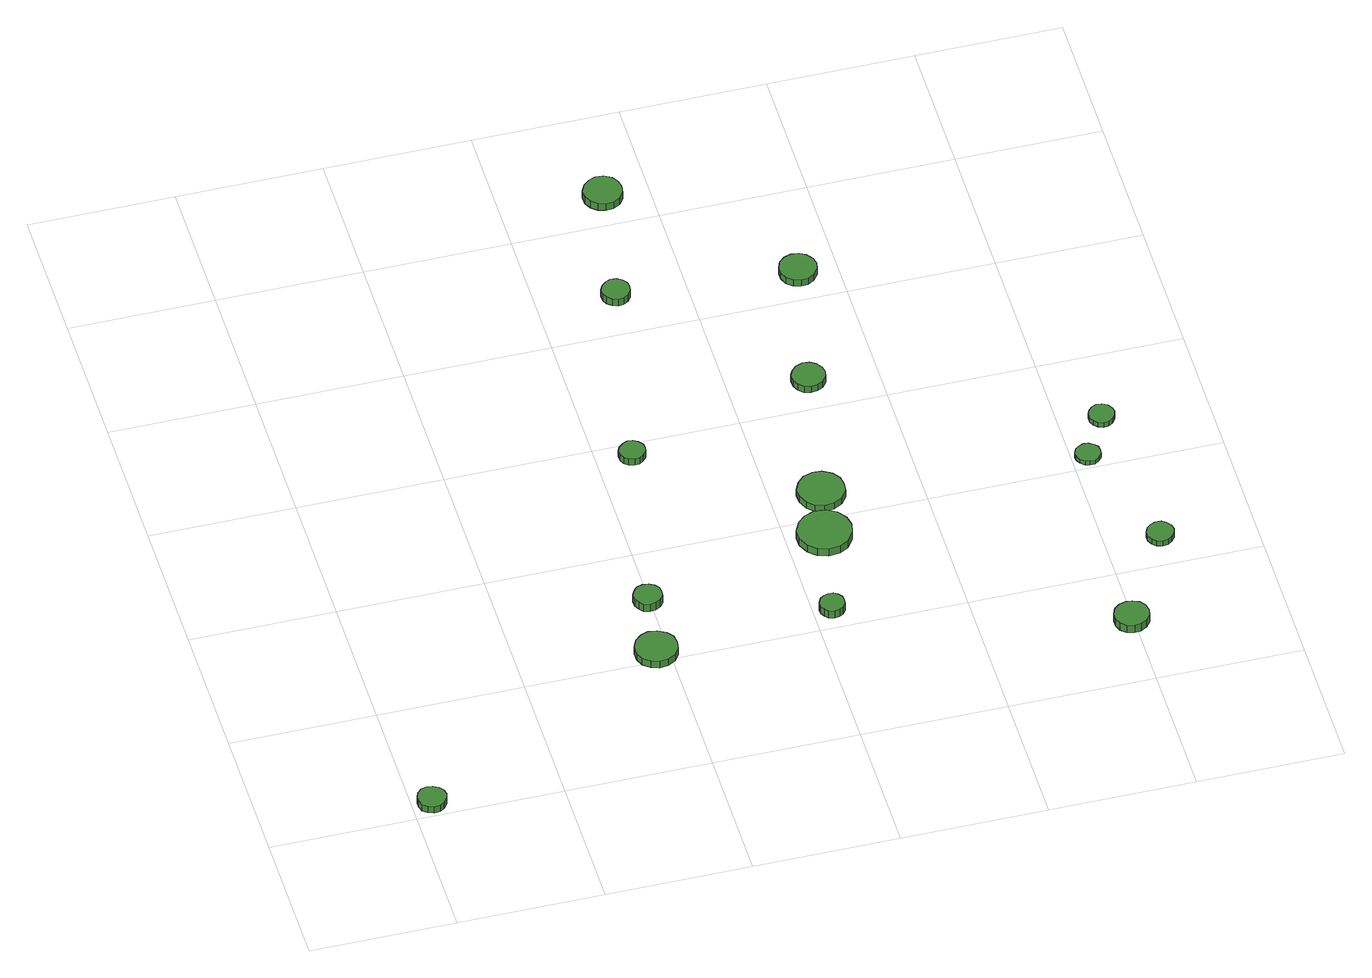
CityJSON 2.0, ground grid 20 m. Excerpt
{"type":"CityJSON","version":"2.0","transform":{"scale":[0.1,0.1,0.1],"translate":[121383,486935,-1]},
"CityObjects":{
"tree1":{"type":"SolitaryVegetationObject","attributes":{"function":"something"},"geometry":[{"type":"MultiSurface","lod":"1","boundaries":[[[0,1,2,3,4,5,6,7,8,9,10,11,12,13,14]],[[15,16,17,18,19,20,21,22,23,24,25,26,27,28,29]],[[0,29,28,1]],[[1,28,27,2]],[[2,27,26,3]],[[3,26,25,4]],[[4,25,24,5]],[[5,24,23,6]],[[6,23,22,7]],[[7,22,21,8]],[[8,21,20,9]],[[9,20,19,10]],[[10,19,18,11]],[[11,18,17,12]],[[12,17,16,13]],[[13,16,15,14]],[[14,15,29,0]]]}]},
"tree2":{"type":"SolitaryVegetationObject","attributes":{"function":"something"},"geometry":[{"type":"MultiSurface","lod":"1","boundaries":[[[30,31,32,33,34,35,36,37,38,39,40,41,42,43,44]],[[45,46,47,48,49,50,51,52,53,54,55,56,57,58,59]],[[30,59,58,31]],[[31,58,57,32]],[[32,57,56,33]],[[33,56,55,34]],[[34,55,54,35]],[[35,54,53,36]],[[36,53,52,37]],[[37,52,51,38]],[[38,51,50,39]],[[39,50,49,40]],[[40,49,48,41]],[[41,48,47,42]],[[42,47,46,43]],[[43,46,45,44]],[[44,45,59,30]]]}]},
"tree3":{"type":"SolitaryVegetationObject","attributes":{"function":"something"},"geometry":[{"type":"MultiSurface","lod":"1","boundaries":[[[60,61,62,63,64,65,66,67,68,69,70,71,72,73,74]],[[75,76,77,78,79,80,81,82,83,84,85,86,87,88,89]],[[60,89,88,61]],[[61,88,87,62]],[[62,87,86,63]],[[63,86,85,64]],[[64,85,84,65]],[[65,84,83,66]],[[66,83,82,67]],[[67,82,81,68]],[[68,81,80,69]],[[69,80,79,70]],[[70,79,78,71]],[[71,78,77,72]],[[72,77,76,73]],[[73,76,75,74]],[[74,75,89,60]]]}]},
"tree4":{"type":"SolitaryVegetationObject","attributes":{"function":"something"},"geometry":[{"type":"MultiSurface","lod":"1","boundaries":[[[90,91,92,93,94,95,96,97,98,99,100,101,102,103,104]],[[105,106,107,108,109,110,111,112,113,114,115,116,117,118,119]],[[90,119,118,91]],[[91,118,117,92]],[[92,117,116,93]],[[93,116,115,94]],[[94,115,114,95]],[[95,114,113,96]],[[96,113,112,97]],[[97,112,111,98]],[[98,111,110,99]],[[99,110,109,100]],[[100,109,108,101]],[[101,108,107,102]],[[102,107,106,103]],[[103,106,105,104]],[[104,105,119,90]]]}]},
"tree5":{"type":"SolitaryVegetationObject","attributes":{"function":"something"},"geometry":[{"type":"MultiSurface","lod":"1","boundaries":[[[120,121,122,123,124,125,126,127,128,129,130,131,132,133,134]],[[135,136,137,138,139,140,141,142,143,144,145,146,147,148,149]],[[120,149,148,121]],[[121,148,147,122]],[[122,147,146,123]],[[123,146,145,124]],[[124,145,144,125]],[[125,144,143,126]],[[126,143,142,127]],[[127,142,141,128]],[[128,141,140,129]],[[129,140,139,130]],[[130,139,138,131]],[[131,138,137,132]],[[132,137,136,133]],[[133,136,135,134]],[[134,135,149,120]]]}]},
"tree6":{"type":"SolitaryVegetationObject","attributes":{"function":"something"},"geometry":[{"type":"MultiSurface","lod":"1","boundaries":[[[150,151,152,153,154,155,156,157,158,159,160,161,162,163,164]],[[165,166,167,168,169,170,171,172,173,174,175,176,177,178,179]],[[150,179,178,151]],[[151,178,177,152]],[[152,177,176,153]],[[153,176,175,154]],[[154,175,174,155]],[[155,174,173,156]],[[156,173,172,157]],[[157,172,171,158]],[[158,171,170,159]],[[159,170,169,160]],[[160,169,168,161]],[[161,168,167,162]],[[162,167,166,163]],[[163,166,165,164]],[[164,165,179,150]]]}]},
"tree7":{"type":"SolitaryVegetationObject","attributes":{"function":"something"},"geometry":[{"type":"MultiSurface","lod":"1","boundaries":[[[180,181,182,183,184,185,186,187,188,189,190,191,192,193,194]],[[195,196,197,198,199,200,201,202,203,204,205,206,207,208,209]],[[180,209,208,181]],[[181,208,207,182]],[[182,207,206,183]],[[183,206,205,184]],[[184,205,204,185]],[[185,204,203,186]],[[186,203,202,187]],[[187,202,201,188]],[[188,201,200,189]],[[189,200,199,190]],[[190,199,198,191]],[[191,198,197,192]],[[192,197,196,193]],[[193,196,195,194]],[[194,195,209,180]]]}]},
"tree8":{"type":"SolitaryVegetationObject","attributes":{"function":"something"},"geometry":[{"type":"MultiSurface","lod":"1","boundaries":[[[210,211,212,213,214,215,216,217,218,219,220,221,222,223,224]],[[225,226,227,228,229,230,231,232,233,234,235,236,237,238,239]],[[210,239,238,211]],[[211,238,237,212]],[[212,237,236,213]],[[213,236,235,214]],[[214,235,234,215]],[[215,234,233,216]],[[216,233,232,217]],[[217,232,231,218]],[[218,231,230,219]],[[219,230,229,220]],[[220,229,228,221]],[[221,228,227,222]],[[222,227,226,223]],[[223,226,225,224]],[[224,225,239,210]]]}]},
"tree9":{"type":"SolitaryVegetationObject","attributes":{"function":"something"},"geometry":[{"type":"MultiSurface","lod":"1","boundaries":[[[240,241,242,243,244,245,246,247,248,249,250,251,252,253,254]],[[255,256,257,258,259,260,261,262,263,264,265,266,267,268,269]],[[240,269,268,241]],[[241,268,267,242]],[[242,267,266,243]],[[243,266,265,244]],[[244,265,264,245]],[[245,264,263,246]],[[246,263,262,247]],[[247,262,261,248]],[[248,261,260,249]],[[249,260,259,250]],[[250,259,258,251]],[[251,258,257,252]],[[252,257,256,253]],[[253,256,255,254]],[[254,255,269,240]]]}]},
"tree10":{"type":"SolitaryVegetationObject","attributes":{"function":"something"},"geometry":[{"type":"MultiSurface","lod":"1","boundaries":[[[270,271,272,273,274,275,276,277,278,279,280,281,282,283,284]],[[285,286,287,288,289,290,291,292,293,294,295,296,297,298,299]],[[270,299,298,271]],[[271,298,297,272]],[[272,297,296,273]],[[273,296,295,274]],[[274,295,294,275]],[[275,294,293,276]],[[276,293,292,277]],[[277,292,291,278]],[[278,291,290,279]],[[279,290,289,280]],[[280,289,288,281]],[[281,288,287,282]],[[282,287,286,283]],[[283,286,285,284]],[[284,285,299,270]]]}]},
"tree11":{"type":"SolitaryVegetationObject","attributes":{"function":"something"},"geometry":[{"type":"MultiSurface","lod":"1","boundaries":[[[300,301,302,303,304,305,306,307,308,309,310,311,312,313,314]],[[315,316,317,318,319,320,321,322,323,324,325,326,327,328,329]],[[300,329,328,301]],[[301,328,327,302]],[[302,327,326,303]],[[303,326,325,304]],[[304,325,324,305]],[[305,324,323,306]],[[306,323,322,307]],[[307,322,321,308]],[[308,321,320,309]],[[309,320,319,310]],[[310,319,318,311]],[[311,318,317,312]],[[312,317,316,313]],[[313,316,315,314]],[[314,315,329,300]]]}]},
"tree12":{"type":"SolitaryVegetationObject","attributes":{"function":"something"},"geometry":[{"type":"MultiSurface","lod":"1","boundaries":[[[330,331,332,333,334,335,336,337,338,339,340,341,342,343,344]],[[345,346,347,348,349,350,351,352,353,354,355,356,357,358,359]],[[330,359,358,331]],[[331,358,357,332]],[[332,357,356,333]],[[333,356,355,334]],[[334,355,354,335]],[[335,354,353,336]],[[336,353,352,337]],[[337,352,351,338]],[[338,351,350,339]],[[339,350,349,340]],[[340,349,348,341]],[[341,348,347,342]],[[342,347,346,343]],[[343,346,345,344]],[[344,345,359,330]]]}]},
"tree13":{"type":"SolitaryVegetationObject","attributes":{"function":"something"},"geometry":[{"type":"MultiSurface","lod":"1","boundaries":[[[360,361,362,363,364,365,366,367,368,369,370,371,372,373,374]],[[375,376,377,378,379,380,381,382,383,384,385,386,387,388,389]],[[360,389,388,361]],[[361,388,387,362]],[[362,387,386,363]],[[363,386,385,364]],[[364,385,384,365]],[[365,384,383,366]],[[366,383,382,367]],[[367,382,381,368]],[[368,381,380,369]],[[369,380,379,370]],[[370,379,378,371]],[[371,378,377,372]],[[372,377,376,373]],[[373,376,375,374]],[[374,375,389,360]]]}]},
"tree14":{"type":"SolitaryVegetationObject","attributes":{"function":"something"},"geometry":[{"type":"MultiSurface","lod":"1","boundaries":[[[390,391,392,393,394,395,396,397,398,399,400,401,402,403,404]],[[405,406,407,408,409,410,411,412,413,414,415,416,417,418,419]],[[390,419,418,391]],[[391,418,417,392]],[[392,417,416,393]],[[393,416,415,394]],[[394,415,414,395]],[[395,414,413,396]],[[396,413,412,397]],[[397,412,411,398]],[[398,411,410,399]],[[399,410,409,400]],[[400,409,408,401]],[[401,408,407,402]],[[402,407,406,403]],[[403,406,405,404]],[[404,405,419,390]]]}]},
"tree15":{"type":"SolitaryVegetationObject","attributes":{"function":"something"},"geometry":[{"type":"MultiSurface","lod":"1","boundaries":[[[420,421,422,423,424,425,426,427,428,429,430,431,432,433,434]],[[435,436,437,438,439,440,441,442,443,444,445,446,447,448,449]],[[420,449,448,421]],[[421,448,447,422]],[[422,447,446,423]],[[423,446,445,424]],[[424,445,444,425]],[[425,444,443,426]],[[426,443,442,427]],[[427,442,441,428]],[[428,441,440,429]],[[429,440,439,430]],[[430,439,438,431]],[[431,438,437,432]],[[432,437,436,433]],[[433,436,435,434]],[[434,435,449,420]]]}]}
},
"vertices":[
[47,25,17],[45,33,17],[40,39,17],[33,43,17],[25,44,17],[17,42,17],[11,36,17],[8,29,17],[8,21,17],[11,13,17],[17,8,17],[25,5,17],[33,6,17],[40,10,17],[45,17,17],[45,17,6],[40,10,6],[33,6,6],[25,5,6],[17,8,6],[11,13,6],[8,21,6],[8,29,6],[11,36,6],[17,42,6],[25,44,6],[33,43,6],[40,39,6],[45,33,6],[47,25,6],
[409,208,27],[407,220,27],[400,229,27],[389,235,27],[377,237,27],[366,233,27],[357,225,27],[352,214,27],[352,202,27],[357,191,27],[366,183,27],[377,179,27],[389,181,27],[400,187,27],[407,196,27],[407,196,15],[400,187,15],[389,181,15],[377,179,15],[366,183,15],[357,191,15],[352,202,15],[352,214,15],[357,225,15],[366,233,15],[377,237,15],[389,235,15],[400,229,15],[407,220,15],[409,208,15],
[415,308,23],[414,316,23],[409,322,23],[402,326,23],[394,327,23],[386,325,23],[381,319,23],[377,312,23],[377,304,23],[381,297,23],[386,291,23],[394,289,23],[402,290,23],[409,294,23],[414,300,23],[414,300,10],[409,294,10],[402,290,10],[394,289,10],[386,291,10],[381,297,10],[377,304,10],[377,312,10],[381,319,10],[386,325,10],[394,327,10],[402,326,10],[409,322,10],[414,316,10],[415,308,10],
[466,578,17],[465,585,17],[460,591,17],[454,595,17],[447,596,17],[440,593,17],[434,588,17],[431,582,17],[431,574,17],[434,568,17],[440,563,17],[447,561,17],[454,561,17],[460,565,17],[465,571,17],[465,571,6],[460,565,6],[454,561,6],[447,561,6],[440,563,6],[434,568,6],[431,574,6],[431,582,6],[434,588,6],[440,593,6],[447,596,6],[454,595,6],[460,591,6],[465,585,6],[466,578,6],
[641,231,23],[640,238,23],[636,243,23],[630,247,23],[623,247,23],[616,245,23],[611,241,23],[608,234,23],[608,227,23],[611,221,23],[616,216,23],[623,214,23],[630,215,23],[636,218,23],[640,224,23],[640,224,10],[636,218,10],[630,215,10],[623,214,10],[616,216,10],[611,221,10],[608,227,10],[608,234,10],[611,241,10],[616,245,10],[623,247,10],[630,247,10],[636,243,10],[640,238,10],[641,231,10],
[688,368,19],[685,382,19],[676,395,19],[663,402,19],[647,404,19],[633,399,19],[622,389,19],[615,375,19],[615,360,19],[622,346,19],[633,336,19],[647,331,19],[663,333,19],[676,340,19],[685,353,19],[685,353,6],[676,340,6],[663,333,6],[647,331,6],[633,336,6],[622,346,6],[615,360,6],[615,375,6],[622,389,6],[633,399,6],[647,404,6],[663,402,6],[676,395,6],[685,382,6],[688,368,6],
[525,871,18],[524,879,18],[519,886,18],[512,890,18],[504,891,18],[497,888,18],[491,883,18],[487,875,18],[487,867,18],[491,860,18],[497,855,18],[504,852,18],[512,853,18],[519,857,18],[524,864,18],[524,864,6],[519,857,6],[512,853,6],[504,852,6],[497,855,6],[491,860,6],[487,867,6],[487,875,6],[491,883,6],[497,888,6],[504,891,6],[512,890,6],[519,886,6],[524,879,6],[525,871,6],
[699,444,17],[697,457,17],[689,468,17],[677,475,17],[664,476,17],[651,472,17],[642,463,17],[636,451,17],[636,438,17],[642,425,17],[651,416,17],[664,412,17],[677,414,17],[689,420,17],[697,431,17],[697,431,6],[689,420,6],[677,414,6],[664,412,6],[651,416,6],[642,425,6],[636,438,6],[636,451,6],[642,463,6],[651,472,6],[664,476,6],[677,475,6],[689,468,6],[697,457,6],[699,444,6],
[564,1054,18],[562,1064,18],[556,1073,18],[546,1079,18],[535,1080,18],[525,1076,18],[517,1069,18],[512,1059,18],[512,1048,18],[517,1038,18],[525,1031,18],[535,1028,18],[546,1029,18],[556,1034,18],[562,1043,18],[562,1043,6],[556,1034,6],[546,1029,6],[535,1028,6],[525,1031,6],[517,1038,6],[512,1048,6],[512,1059,6],[517,1069,6],[525,1076,6],[535,1080,6],[546,1079,6],[556,1073,6],[562,1064,6],[564,1054,6],
[730,653,17],[728,662,17],[722,670,17],[714,675,17],[705,676,17],[696,673,17],[689,666,17],[685,658,17],[685,648,17],[689,640,17],[696,633,17],[705,631,17],[714,632,17],[722,636,17],[728,644,17],[728,644,6],[722,636,6],[714,632,6],[705,631,6],[696,633,6],[689,640,6],[685,648,6],[685,658,6],[689,666,6],[696,673,6],[705,676,6],[714,675,6],[722,670,6],[728,662,6],[730,653,6],
[772,850,17],[770,860,17],[763,869,17],[754,874,17],[744,875,17],[734,872,17],[726,865,17],[722,855,17],[722,845,17],[726,835,17],[734,828,17],[744,825,17],[754,826,17],[763,831,17],[770,840,17],[770,840,6],[763,831,6],[754,826,6],[744,825,6],[734,828,6],[726,835,6],[722,845,6],[722,855,6],[726,865,6],[734,872,6],[744,875,6],[754,874,6],[763,869,6],[770,860,6],[772,850,6],
[1020,108,23],[1018,118,23],[1012,126,23],[1003,130,23],[994,131,23],[984,128,23],[977,122,23],[973,113,23],[973,103,23],[977,94,23],[984,88,23],[994,85,23],[1003,86,23],[1012,91,23],[1018,99,23],[1018,99,10],[1012,91,10],[1003,86,10],[994,85,10],[984,88,10],[977,94,10],[973,103,10],[973,113,10],[977,122,10],[984,128,10],[994,131,10],[1003,130,10],[1012,126,10],[1018,118,10],[1020,108,10],
[1039,421,14],[1038,428,14],[1033,433,14],[1027,437,14],[1020,438,14],[1014,435,14],[1008,431,14],[1005,424,14],[1005,417,14],[1008,411,14],[1014,406,14],[1020,404,14],[1027,404,14],[1033,408,14],[1038,414,14],[1038,414,7],[1033,408,7],[1027,404,7],[1020,404,7],[1014,406,7],[1008,411,7],[1005,417,7],[1005,424,7],[1008,431,7],[1014,435,7],[1020,438,7],[1027,437,7],[1033,433,7],[1038,428,7],[1039,421,7],
[1093,252,16],[1091,260,16],[1086,266,16],[1080,270,16],[1072,271,16],[1065,268,16],[1059,263,16],[1056,256,16],[1056,248,16],[1059,241,16],[1065,236,16],[1072,234,16],[1080,235,16],[1086,239,16],[1091,245,16],[1091,245,7],[1086,239,7],[1080,235,7],[1072,234,7],[1065,236,7],[1059,241,7],[1056,248,7],[1056,256,7],[1059,263,7],[1065,268,7],[1072,271,7],[1080,270,7],[1086,266,7],[1091,260,7],[1093,252,7],
[1076,486,14],[1074,493,14],[1070,499,14],[1063,503,14],[1056,504,14],[1049,501,14],[1044,496,14],[1041,490,14],[1041,482,14],[1044,476,14],[1049,471,14],[1056,468,14],[1063,469,14],[1070,473,14],[1074,479,14],[1074,479,6],[1070,473,6],[1063,469,6],[1056,468,6],[1049,471,6],[1044,476,6],[1041,482,6],[1041,490,6],[1044,496,6],[1049,501,6],[1056,504,6],[1063,503,6],[1070,499,6],[1074,493,6],[1076,486,6]
]}
